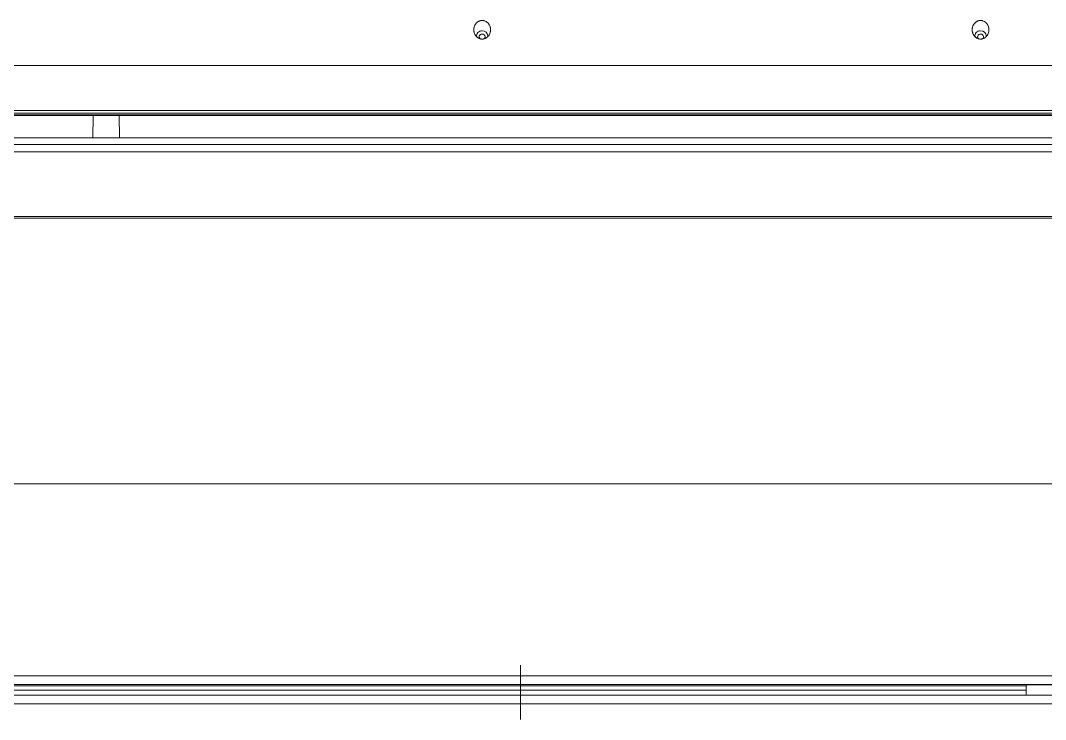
# Model space of a CAD drawing. Header units: inches. Extents: x 3778 to 56227, y -16914 to 35091.
# Drawn here: x 38401.1 to 38518.8, y -10725.3 to -10645 of the extents above; entities that cross this region are included whole.
import ezdxf

# ---------------------------------------------------------------- set-up
doc = ezdxf.new("R2010")
doc.units = ezdxf.units.IN
doc.header["$LTSCALE"] = 100
doc.header["$MEASUREMENT"] = 0
doc.layers.add('2-con', color=2, linetype='Continuous')
doc.layers.add('mark-B', color=2, linetype='Continuous', lineweight=20)

# ---------------------------------------------------------------- blocks, each defined once
blk = doc.blocks.new('무풍1way 일반')
at = {"layer": 'mark-B'}
for p, q in [((223.05, -332.68), (223.05, -337.43)), ((223.05, -337.57), (223.05, -332.93)), ((223.05, -333.08), (223.05, -335.12)), ((223.05, -333.78), (223.05, -333.1)), ((223.05, -333.44), (223.05, -338.93)), ((223.05, -334.62), (223.05, -333.56)), ((223.05, -335.68), (223.05, -333.78)), ((223.05, -333.79), (223.05, -334.37)), ((223.05, -333.93), (223.05, -337.94)), ((223.05, -338.1), (223.05, -334.6)), ((223.05, -335.12), (223.05, -335.73)), ((223.05, -337.43), (223.05, -338.28)), ((223.05, -338.03), (223.05, -337.57)), ((269.09, -399.52), (269.11, -402.05)), ((269.09, -399.52), (269.11, -402.05)), ((272.13, -399.52), (272.12, -402.05)), ((272.13, -399.52), (272.12, -402.05))]:
    blk.add_line(p, q, dxfattribs=at)
for centre, major_axis, start_param, end_param in [((170.2, -411.21), (-0.641, 0), 6.096653, 6.283185), ((170.2, -411.21), (-0.641, 0), 0, 1.570794), ((170.2, -411.11), (0.346, 0), 2.380343, 6.283185), ((170.2, -411.21), (-0.641, 0), 1.570794, 3.288362), ((170.2, -411.11), (0.346, 0), 0, 0.853236), ((227.44, -411.21), (-0.641, 0), 6.096653, 6.283185), ((227.44, -411.21), (-0.641, 0), 0, 1.570794), ((227.44, -411.11), (0.346, 0), 2.380343, 6.283185), ((227.44, -411.21), (-0.641, 0), 1.570794, 3.288362), ((227.44, -411.11), (0.346, 0), 0, 0.853236)]:
    blk.add_ellipse(centre, major_axis=major_axis, ratio=0.913545, start_param=start_param, end_param=end_param, dxfattribs=at)
for points, knots in [([(160.62, -334.47), (203.11, -334.47), (245.6, -334.47), (309.33, -334.47), (330.57, -334.47), (373.06, -334.47), (394.3, -334.47), (415.55, -334.47)], [0, 0, 0, 0, 0.5, 0.5, 0.75, 0.75, 1, 1, 1, 1]), ([(415.64, -335.49), (401.88, -335.49), (388.12, -335.49), (318.41, -335.49), (262.46, -335.49), (191.18, -335.49), (175.86, -335.49), (160.53, -335.49)], [0, 0, 0, 0, 0.161789, 0.161789, 0.81978, 0.81978, 1, 1, 1, 1]), ([(164.86, -336.67), (164.88, -336.65), (164.89, -336.63), (164.93, -336.6), (164.95, -336.58), (164.96, -336.56)], [0, 0, 0, 0, 0.499247, 0.499247, 1, 1, 1, 1]), ([(164.86, -336.67), (164.88, -336.65), (164.89, -336.63), (164.93, -336.6), (164.95, -336.58), (164.96, -336.56)], [0, 0, 0, 0, 0.499247, 0.499247, 1, 1, 1, 1]), ([(164.96, -336.56), (164.96, -336.56), (164.97, -336.56), (164.97, -336.55), (164.97, -336.54), (164.97, -336.53), (164.97, -336.53), (164.97, -336.51), (164.97, -336.49), (164.97, -336.47), (164.97, -336.46), (164.97, -336.44), (164.97, -336.42), (164.97, -336.39), (164.97, -336.37), (164.97, -336.32), (164.97, -336.31), (164.97, -336.28), (164.97, -336.25), (164.97, -336.22), (164.97, -336.19), (164.97, -336.17), (164.97, -336.13), (164.97, -336.09), (164.97, -336.06)], [0, 0, 0, 0, 0.125, 0.125, 0.1875, 0.1875, 0.25, 0.25, 0.375, 0.375, 0.4375, 0.4375, 0.5, 0.5, 0.625, 0.625, 0.6875, 0.6875, 0.75, 0.8125, 0.8125, 0.875, 0.875, 1, 1, 1, 1]), ([(164.96, -336.56), (164.96, -336.56), (164.97, -336.56), (164.97, -336.55), (164.97, -336.54), (164.97, -336.53), (164.97, -336.53), (164.97, -336.51), (164.97, -336.49), (164.97, -336.47), (164.97, -336.46), (164.97, -336.44), (164.97, -336.42), (164.97, -336.39), (164.97, -336.37), (164.97, -336.32), (164.97, -336.31), (164.97, -336.28), (164.97, -336.25), (164.97, -336.22), (164.97, -336.19), (164.97, -336.17), (164.97, -336.13), (164.97, -336.09), (164.97, -336.06)], [0, 0, 0, 0, 0.125, 0.125, 0.1875, 0.1875, 0.25, 0.25, 0.375, 0.375, 0.4375, 0.4375, 0.5, 0.5, 0.625, 0.625, 0.6875, 0.6875, 0.75, 0.8125, 0.8125, 0.875, 0.875, 1, 1, 1, 1]), ([(164.97, -336.06), (165.31, -336.06), (165.64, -336.06), (167.32, -336.06), (168.65, -336.06), (175.35, -336.06), (180.7, -336.06), (207.48, -336.06), (228.9, -336.06), (304.69, -336.06), (359.05, -336.06), (413.41, -336.06)], [0, 0, 0, 0, 0.004042, 0.004042, 0.020209, 0.020209, 0.084877, 0.084877, 0.34355, 0.34355, 1, 1, 1, 1]), ([(164.97, -336.06), (165.31, -336.06), (165.64, -336.06), (167.32, -336.06), (168.65, -336.06), (175.35, -336.06), (180.7, -336.06), (207.48, -336.06), (228.9, -336.06), (304.69, -336.06), (359.05, -336.06), (413.41, -336.06)], [0, 0, 0, 0, 0.004042, 0.004042, 0.020209, 0.020209, 0.084877, 0.084877, 0.34355, 0.34355, 1, 1, 1, 1]), ([(449.65, -337.7), (445.14, -337.7), (435.94, -337.7), (417.35, -337.7), (384.53, -337.7), (337.64, -337.7), (281.36, -337.7), (206.33, -337.7), (112.55, -337.7), (37.52, -337.7), (0, -337.7)], [0, 0, 0, 0, 0.030117, 0.061403, 0.123977, 0.249123, 0.374269, 0.499415, 0.749708, 1, 1, 1, 1]), ([(449.65, -337.7), (445.14, -337.7), (435.94, -337.7), (417.35, -337.7), (384.53, -337.7), (337.64, -337.7), (281.36, -337.7), (206.33, -337.7), (112.55, -337.7), (37.52, -337.7), (0, -337.7)], [0, 0, 0, 0, 0.030117, 0.061403, 0.123977, 0.249123, 0.374269, 0.499415, 0.749708, 1, 1, 1, 1]), ([(0, -359.74), (38.02, -359.74), (114.05, -359.74), (209.1, -359.74), (285.14, -359.74), (342.16, -359.74), (389.69, -359.74), (422.95, -359.74), (441.96, -359.74), (451.47, -359.74), (456.22, -359.74)], [0, 0, 0, 0, 0.25, 0.5, 0.625, 0.75, 0.875, 0.9375, 0.96875, 1, 1, 1, 1]), ([(0, -359.74), (38.02, -359.74), (114.05, -359.74), (209.1, -359.74), (285.14, -359.74), (342.16, -359.74), (389.69, -359.74), (422.95, -359.74), (441.96, -359.74), (451.47, -359.74), (456.22, -359.74)], [0, 0, 0, 0, 0.25, 0.5, 0.625, 0.75, 0.875, 0.9375, 0.96875, 1, 1, 1, 1]), ([(425.15, -390.48), (420.73, -390.48), (411.87, -390.48), (394.15, -390.48), (363.15, -390.48), (301.15, -390.48), (177.15, -390.48), (70.86, -390.48), (0, -390.48)], [0, 0, 0, 0, 0.03125, 0.0625, 0.125, 0.25, 0.5, 1, 1, 1, 1]), ([(425.15, -390.48), (420.73, -390.48), (411.87, -390.48), (394.15, -390.48), (363.15, -390.48), (301.15, -390.48), (177.15, -390.48), (70.86, -390.48), (0, -390.48)], [0, 0, 0, 0, 0.03125, 0.0625, 0.125, 0.25, 0.5, 1, 1, 1, 1]), ([(426.72, -397.9), (422.27, -397.9), (413.38, -397.9), (395.6, -397.9), (364.49, -397.9), (302.26, -397.9), (213.36, -397.9), (106.68, -397.9), (35.56, -397.9), (0, -397.9)], [0, 0, 0, 0, 0.03125, 0.0625, 0.125, 0.25, 0.5, 0.75, 1, 1, 1, 1]), ([(426.72, -397.9), (422.27, -397.9), (413.38, -397.9), (395.6, -397.9), (364.49, -397.9), (302.26, -397.9), (213.36, -397.9), (106.68, -397.9), (35.56, -397.9), (0, -397.9)], [0, 0, 0, 0, 0.03125, 0.0625, 0.125, 0.25, 0.5, 0.75, 1, 1, 1, 1]), ([(0, -398.74), (71.15, -398.74), (142.3, -398.74), (249.02, -398.74), (284.6, -398.74), (337.96, -398.74), (355.74, -398.74), (382.43, -398.74), (391.32, -398.74), (404.66, -398.74), (409.11, -398.74), (418, -398.74), (422.45, -398.74), (426.89, -398.74)], [0, 0, 0, 0, 0.5, 0.5, 0.75, 0.75, 0.875, 0.875, 0.9375, 0.9375, 0.96875, 0.96875, 1, 1, 1, 1]), ([(0, -398.74), (71.15, -398.74), (142.3, -398.74), (249.02, -398.74), (284.6, -398.74), (337.96, -398.74), (355.74, -398.74), (382.43, -398.74), (391.32, -398.74), (404.66, -398.74), (409.11, -398.74), (418, -398.74), (422.45, -398.74), (426.89, -398.74)], [0, 0, 0, 0, 0.5, 0.5, 0.75, 0.75, 0.875, 0.875, 0.9375, 0.9375, 0.96875, 0.96875, 1, 1, 1, 1]), ([(0, -402.05), (71.15, -402.05), (142.3, -402.05), (249.02, -402.05), (284.59, -402.05), (337.96, -402.05), (355.74, -402.05), (382.42, -402.05), (391.32, -402.05), (404.66, -402.05), (409.1, -402.05), (418, -402.05), (422.44, -402.05), (426.89, -402.05)], [0, 0, 0, 0, 0.5, 0.5, 0.75, 0.75, 0.875, 0.875, 0.9375, 0.9375, 0.96875, 0.96875, 1, 1, 1, 1]), ([(426.89, -402.14), (422.44, -402.14), (417.99, -402.14), (409.1, -402.14), (404.65, -402.14), (391.31, -402.14), (382.42, -402.14), (355.74, -402.14), (337.95, -402.14), (284.59, -402.14), (249.02, -402.14), (142.3, -402.14), (71.15, -402.14), (0, -402.14)], [0, 0, 0, 0, 0.03125, 0.03125, 0.0625, 0.0625, 0.125, 0.125, 0.25, 0.25, 0.5, 0.5, 1, 1, 1, 1]), ([(169.32, -411.49), (169.33, -411.47), (169.33, -411.46), (169.35, -411.43), (169.36, -411.4), (169.38, -411.37), (169.39, -411.34), (169.4, -411.32), (169.45, -411.25), (169.49, -411.2), (169.54, -411.14), (169.55, -411.13), (169.58, -411.1), (169.59, -411.09), (169.63, -411.06), (169.68, -411.02), (169.75, -410.97), (169.79, -410.95), (169.82, -410.93), (169.84, -410.93), (169.92, -410.89), (169.98, -410.87), (170.06, -410.86), (170.08, -410.86), (170.11, -410.85), (170.13, -410.85), (170.18, -410.85), (170.24, -410.85), (170.31, -410.85), (170.36, -410.86), (170.38, -410.87), (170.41, -410.87), (170.42, -410.88), (170.5, -410.9), (170.57, -410.93), (170.65, -410.97), (170.68, -410.99), (170.72, -411.02), (170.73, -411.03), (170.76, -411.05), (170.77, -411.06), (170.84, -411.12), (170.88, -411.16), (170.94, -411.24), (170.96, -411.27), (170.99, -411.31), (171, -411.33), (171.01, -411.35), (171.02, -411.37), (171.06, -411.44), (171.08, -411.5), (171.11, -411.6), (171.12, -411.63), (171.13, -411.68), (171.14, -411.7), (171.14, -411.73), (171.15, -411.74), (171.16, -411.83), (171.16, -411.89), (171.16, -411.99), (171.15, -412.02), (171.15, -412.07), (171.15, -412.09), (171.14, -412.12), (171.14, -412.14), (171.12, -412.22), (171.1, -412.29), (171.07, -412.36), (171.07, -412.38), (171.05, -412.41), (171.04, -412.42), (171.02, -412.47), (171.01, -412.5), (170.95, -412.58), (170.91, -412.63), (170.82, -412.73), (170.77, -412.78), (170.69, -412.83), (170.66, -412.85), (170.61, -412.89), (170.58, -412.9), (170.51, -412.93), (170.48, -412.94), (170.44, -412.95), (170.42, -412.96), (170.39, -412.96), (170.37, -412.97), (170.29, -412.98), (170.22, -412.99), (170.12, -412.98), (170.09, -412.98), (170.02, -412.97), (169.99, -412.96), (169.9, -412.93), (169.84, -412.91), (169.76, -412.87), (169.75, -412.86), (169.72, -412.84), (169.71, -412.83), (169.66, -412.8), (169.64, -412.78), (169.56, -412.72), (169.52, -412.67), (169.47, -412.61), (169.46, -412.59), (169.44, -412.57), (169.43, -412.55), (169.4, -412.51), (169.38, -412.48), (169.34, -412.39), (169.31, -412.33), (169.29, -412.25), (169.28, -412.24), (169.28, -412.2), (169.27, -412.19), (169.26, -412.14), (169.26, -412.11), (169.24, -412.01), (169.24, -411.94), (169.24, -411.86), (169.24, -411.84), (169.25, -411.81), (169.25, -411.79), (169.25, -411.74), (169.26, -411.71), (169.28, -411.61), (169.3, -411.55), (169.32, -411.49)], [0, 0, 0, 0, 0.007812, 0.007812, 0.015625, 0.023437, 0.023437, 0.03125, 0.03125, 0.0625, 0.0625, 0.070312, 0.070312, 0.078125, 0.078125, 0.09375, 0.109375, 0.117187, 0.117187, 0.125, 0.125, 0.15625, 0.15625, 0.164062, 0.164062, 0.171875, 0.171875, 0.1875, 0.203125, 0.203125, 0.210937, 0.210937, 0.21875, 0.21875, 0.25, 0.25, 0.265625, 0.265625, 0.273437, 0.273437, 0.28125, 0.28125, 0.3125, 0.3125, 0.328125, 0.328125, 0.335937, 0.335937, 0.34375, 0.34375, 0.375, 0.375, 0.390625, 0.390625, 0.398437, 0.398437, 0.40625, 0.40625, 0.4375, 0.4375, 0.453125, 0.453125, 0.460937, 0.460937, 0.46875, 0.46875, 0.5, 0.5, 0.507812, 0.507812, 0.515625, 0.515625, 0.53125, 0.53125, 0.5625, 0.5625, 0.59375, 0.59375, 0.609375, 0.609375, 0.625, 0.625, 0.640625, 0.640625, 0.648437, 0.648437, 0.65625, 0.65625, 0.6875, 0.6875, 0.703125, 0.703125, 0.71875, 0.71875, 0.75, 0.75, 0.757812, 0.757812, 0.765625, 0.765625, 0.78125, 0.78125, 0.8125, 0.8125, 0.820312, 0.820312, 0.828125, 0.828125, 0.84375, 0.84375, 0.875, 0.875, 0.882812, 0.882812, 0.890625, 0.890625, 0.90625, 0.90625, 0.9375, 0.9375, 0.945312, 0.945312, 0.953125, 0.953125, 0.96875, 0.96875, 1, 1, 1, 1]), ([(226.56, -411.49), (226.56, -411.47), (226.57, -411.46), (226.58, -411.43), (226.6, -411.4), (226.61, -411.37), (226.63, -411.34), (226.64, -411.32), (226.68, -411.25), (226.72, -411.2), (226.78, -411.14), (226.79, -411.13), (226.81, -411.1), (226.83, -411.09), (226.86, -411.06), (226.92, -411.02), (226.99, -410.97), (227.03, -410.95), (227.06, -410.93), (227.07, -410.93), (227.15, -410.89), (227.21, -410.87), (227.3, -410.86), (227.31, -410.86), (227.35, -410.85), (227.36, -410.85), (227.41, -410.85), (227.48, -410.85), (227.55, -410.85), (227.59, -410.86), (227.61, -410.87), (227.64, -410.87), (227.66, -410.88), (227.74, -410.9), (227.8, -410.93), (227.89, -410.97), (227.92, -410.99), (227.96, -411.02), (227.97, -411.03), (228, -411.05), (228.01, -411.06), (228.07, -411.12), (228.12, -411.16), (228.18, -411.24), (228.2, -411.27), (228.22, -411.31), (228.23, -411.33), (228.25, -411.35), (228.26, -411.37), (228.3, -411.44), (228.32, -411.5), (228.35, -411.6), (228.36, -411.63), (228.37, -411.68), (228.37, -411.7), (228.38, -411.73), (228.38, -411.74), (228.39, -411.83), (228.4, -411.89), (228.39, -411.99), (228.39, -412.02), (228.38, -412.07), (228.38, -412.09), (228.38, -412.12), (228.37, -412.14), (228.36, -412.22), (228.34, -412.29), (228.31, -412.36), (228.3, -412.38), (228.29, -412.41), (228.28, -412.42), (228.26, -412.47), (228.24, -412.5), (228.19, -412.58), (228.15, -412.63), (228.06, -412.73), (228.01, -412.78), (227.93, -412.83), (227.9, -412.85), (227.84, -412.89), (227.81, -412.9), (227.75, -412.93), (227.72, -412.94), (227.67, -412.95), (227.66, -412.96), (227.62, -412.96), (227.61, -412.97), (227.52, -412.98), (227.46, -412.99), (227.36, -412.98), (227.33, -412.98), (227.26, -412.97), (227.23, -412.96), (227.13, -412.93), (227.07, -412.91), (227, -412.87), (226.98, -412.86), (226.95, -412.84), (226.94, -412.83), (226.9, -412.8), (226.87, -412.78), (226.8, -412.72), (226.75, -412.67), (226.7, -412.61), (226.69, -412.59), (226.67, -412.57), (226.66, -412.55), (226.64, -412.51), (226.62, -412.48), (226.57, -412.39), (226.55, -412.33), (226.52, -412.25), (226.52, -412.24), (226.51, -412.2), (226.51, -412.19), (226.5, -412.14), (226.49, -412.11), (226.48, -412.01), (226.48, -411.94), (226.48, -411.86), (226.48, -411.84), (226.48, -411.81), (226.48, -411.79), (226.49, -411.74), (226.49, -411.71), (226.51, -411.61), (226.53, -411.55), (226.56, -411.49)], [0, 0, 0, 0, 0.007813, 0.007813, 0.015625, 0.023438, 0.023438, 0.03125, 0.03125, 0.0625, 0.0625, 0.070313, 0.070313, 0.078125, 0.078125, 0.09375, 0.109375, 0.117188, 0.117188, 0.125, 0.125, 0.15625, 0.15625, 0.164063, 0.164063, 0.171875, 0.171875, 0.1875, 0.203125, 0.203125, 0.210938, 0.210938, 0.21875, 0.21875, 0.25, 0.25, 0.265625, 0.265625, 0.273438, 0.273438, 0.28125, 0.28125, 0.3125, 0.3125, 0.328125, 0.328125, 0.335938, 0.335938, 0.34375, 0.34375, 0.375, 0.375, 0.390625, 0.390625, 0.398438, 0.398438, 0.40625, 0.40625, 0.4375, 0.4375, 0.453125, 0.453125, 0.460938, 0.460938, 0.46875, 0.46875, 0.5, 0.5, 0.507813, 0.507813, 0.515625, 0.515625, 0.53125, 0.53125, 0.5625, 0.5625, 0.59375, 0.59375, 0.609375, 0.609375, 0.625, 0.625, 0.640625, 0.640625, 0.648438, 0.648438, 0.65625, 0.65625, 0.6875, 0.6875, 0.703125, 0.703125, 0.71875, 0.71875, 0.75, 0.75, 0.757813, 0.757813, 0.765625, 0.765625, 0.78125, 0.78125, 0.8125, 0.8125, 0.820313, 0.820313, 0.828125, 0.828125, 0.84375, 0.84375, 0.875, 0.875, 0.882813, 0.882813, 0.890625, 0.890625, 0.90625, 0.90625, 0.9375, 0.9375, 0.945313, 0.945313, 0.953125, 0.953125, 0.96875, 0.96875, 1, 1, 1, 1])]:
    blk.add_open_spline(points, degree=3, knots=knots, dxfattribs=at)
for points, degree in [([(413.42, -336.56), (330.6, -336.56), (247.78, -336.56), (164.96, -336.56)], 3), ([(413.42, -336.56), (330.6, -336.56), (247.78, -336.56), (164.96, -336.56)], 3), ([(164.97, -335.49), (164.97, -335.68), (164.97, -335.87), (164.97, -336.06)], 3), ([(164.97, -335.49), (164.97, -335.68), (164.97, -335.87), (164.97, -336.06)], 3), ([(0, -336.71), (149.88, -336.71), (299.77, -336.71), (449.65, -336.71)], 3), ([(0, -336.71), (149.88, -336.71), (299.77, -336.71), (449.65, -336.71)], 3), ([(126.34, -336.67), (139.18, -336.67), (152.02, -336.67), (164.86, -336.67)], 3), ([(126.34, -336.67), (139.18, -336.67), (152.02, -336.67), (164.86, -336.67)], 3), ([(0, -390.27), (141.72, -390.27), (283.44, -390.27), (425.15, -390.27)], 3), ([(0, -390.27), (141.72, -390.27), (283.44, -390.27), (425.15, -390.27)], 3), ([(0, -399.52), (213.45, -399.52), (426.89, -399.52)], 2), ([(0, -399.52), (213.45, -399.52), (426.89, -399.52)], 2), ([(0, -402.34), (142.45, -402.34), (284.89, -402.34), (427.34, -402.34)], 3), ([(427.34, -402.66), (284.89, -402.66), (142.45, -402.66), (0, -402.66)], 3), ([(436.52, -407.82), (291.01, -407.82), (145.51, -407.82), (0, -407.82)], 3)]:
    blk.add_open_spline(points, degree=degree, dxfattribs=at)
blk = doc.blocks.new('dpdjzjs')
at = {"layer": 'mark-B', "rotation": 180}
blk.add_blockref('무풍1way 일반', (174652.41, 90772.44), dxfattribs=at)

msp = doc.modelspace()

# ---------------------------------------------------------------- block references
at = {"layer": '2-con'}
msp.add_blockref('dpdjzjs', (-135970.86, -101830.44), dxfattribs=at)

doc.saveas('drawing.dxf')
